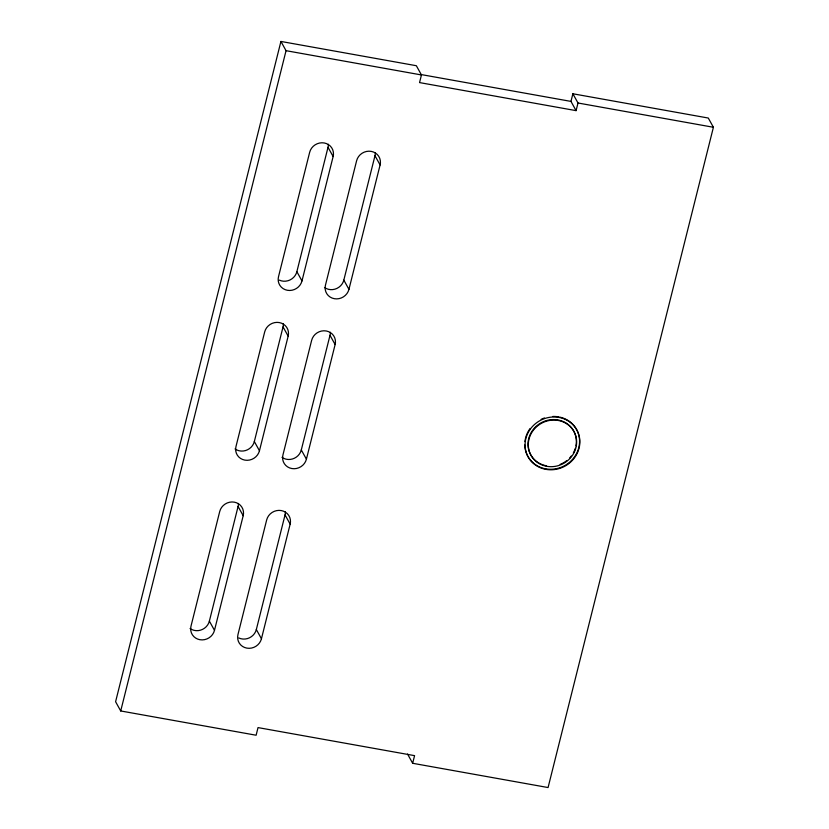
<?xml version="1.0" encoding="UTF-8"?>
<svg xmlns="http://www.w3.org/2000/svg" width="829" height="829" viewBox="0 0 829 829"><rect width="100%" height="100%" fill="white"/><g stroke="black" fill="none" stroke-linecap="round" stroke-linejoin="round"><path stroke-width="1.24" d="M280.927 41.45L115.594 701.728L120.713 710.961L256.12 735.23L258.026 727.593L414.573 755.644L412.655 763.281L548.073 787.55L713.406 127.272L708.287 118.039L572.88 93.77L570.974 101.407L576.082 110.64L419.547 82.589L421.453 74.952L416.345 65.719L280.927 41.45L286.046 50.683L120.713 710.961M214.483 630.351L243.187 515.721A12.269 11.461 -29 0 0 234.327 502.156A12.269 11.461 -29 0 0 219.716 511.514L191.002 626.144A12.269 11.461 -29 0 0 199.872 639.708A12.269 11.461 -29 0 0 214.483 630.351L209.374 621.118L238.078 506.488A12.269 11.461 -29 0 0 238.42 503.452M259.456 450.758L288.16 336.128A12.269 11.461 -29 0 0 279.29 322.564A12.269 11.461 -29 0 0 264.679 331.921L235.975 446.551A12.269 11.461 -29 0 0 244.845 460.116A12.269 11.461 -29 0 0 259.456 450.758L254.337 441.525L283.041 326.895A12.269 11.461 -29 0 0 283.394 323.859M301.984 280.927L333.134 156.536A12.269 11.461 -29 0 0 324.263 142.971A12.269 11.461 -29 0 0 309.652 152.329L278.503 276.72A12.269 11.461 -29 0 0 287.373 290.285A12.269 11.461 -29 0 0 301.984 280.927L296.865 271.694L328.015 147.303A12.269 11.461 -29 0 0 328.357 144.267M261.446 638.765L290.15 524.135A12.269 11.461 -29 0 0 281.29 510.571A12.269 11.461 -29 0 0 266.669 519.928L237.964 634.558A12.269 11.461 -29 0 0 246.835 648.123A12.269 11.461 -29 0 0 261.446 638.765L256.337 629.532L285.041 514.902A12.269 11.461 -29 0 0 285.383 511.866M306.419 459.173L335.123 344.543A12.269 11.461 -29 0 0 326.253 330.978A12.269 11.461 -29 0 0 311.642 340.336L282.938 454.966A12.269 11.461 -29 0 0 291.808 468.54A12.269 11.461 -29 0 0 306.419 459.173L301.3 449.95L330.004 335.31A12.269 11.461 -29 0 0 330.356 332.274M348.947 289.342L380.096 164.95A12.269 11.461 -29 0 0 371.226 151.386A12.269 11.461 -29 0 0 356.615 160.743L325.465 285.135A12.269 11.461 -29 0 0 334.336 298.699A12.269 11.461 -29 0 0 348.947 289.342L343.828 280.109L374.977 155.717A12.269 11.461 -29 0 0 375.319 152.681M576.082 110.64L578 103.003L572.88 93.77M420.79 74.496L570.974 101.407M286.046 50.683L421.453 74.952M578 103.003L713.406 127.272M374.977 155.717L380.096 164.95M328.015 147.303L333.134 156.536M330.004 335.31L335.123 344.543M283.041 326.895L288.16 336.128M285.041 514.902L290.15 524.135M407.547 754.048L412.655 763.281M238.078 506.488L243.187 515.721M209.374 621.118A12.269 11.461 -29 0 1 190.059 628.517M254.337 441.525A12.269 11.461 -29 0 1 235.032 448.924M296.865 271.694A12.269 11.461 -29 0 1 279.321 280.119M256.337 629.532A12.269 11.461 -29 0 1 238.783 637.957M301.3 449.95A12.269 11.461 -29 0 1 281.995 457.339M343.828 280.109A12.269 11.461 -29 0 1 324.522 287.508M559.834 417.122A27.823 25.968 -29 0 1 579.129 446.116A27.823 25.968 -29 0 1 550 469.276A27.823 25.968 -29 0 1 524.798 444.986M524.954 441.536A27.823 25.968 -29 0 1 525.576 438.095M525.876 436.976A27.823 25.968 -29 0 1 530.083 428.52M541.15 419.35A27.823 25.968 -29 0 1 544.508 417.982M552.767 416.469A27.823 25.968 -29 0 1 558.694 416.883M546.446 465.794A24.549 22.911 -29 0 1 528.601 439.059A24.549 22.911 -29 0 1 557.109 419.806A24.549 22.911 -29 0 1 575.937 445.878M575.336 448.261A24.549 22.911 -29 0 1 573.378 452.872M571.295 456.043A24.549 22.911 -29 0 1 569.647 457.981M566.818 460.572A24.549 22.911 -29 0 1 560.155 464.395M545.959 469.369A27.823 25.968 -29 0 0 578.766 434.52A27.823 25.968 -29 0 0 532.674 426.261A27.823 25.968 -29 0 0 545.959 469.369M546.726 466.312A24.549 22.911 -29 0 0 575.678 435.567A24.549 22.911 -29 0 0 535.006 428.272A24.549 22.911 -29 0 0 546.726 466.312"/></g></svg>
